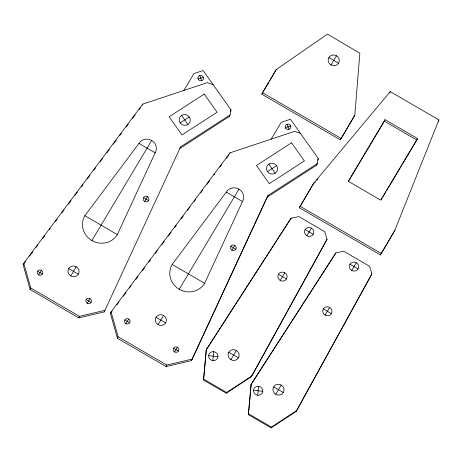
<?xml version="1.0" encoding="UTF-8"?>
<svg xmlns="http://www.w3.org/2000/svg" width="462" height="462" viewBox="0 0 462 462"><rect width="100%" height="100%" fill="white"/><g stroke="black" fill="none" stroke-linecap="round" stroke-linejoin="round"><path stroke-width="0.69" d="M354.81 115.229L359.858 53.199L327.477 34.136L276.253 69.531L262.462 92.643L261.792 94.179L340.35 139.876L354.81 115.229L340.35 139.876M203.54 380.03L206.312 349.555L291.02 218.289L298.804 216.591L324.763 231.687L327.032 239.229L326.698 240.003L251.403 376.738L226.253 393.237L203.54 380.03L206.312 349.555M212.901 360.649L213.64 351.674A4.695 4.481 23.3 0 0 209.061 357.963A4.695 4.481 23.3 0 0 217.111 358.847A4.695 4.481 23.3 0 0 213.64 351.674M248.394 414.662L251.166 384.182L335.874 252.916L343.659 251.224L369.617 266.314L371.887 273.862L371.552 274.63L296.257 411.365L271.107 427.864L248.394 414.662L251.166 384.182M257.756 395.276L258.495 386.301A4.695 4.481 23.3 0 0 253.915 392.59A4.695 4.481 23.3 0 0 261.966 393.474A4.695 4.481 23.3 0 0 258.495 386.301M183.864 90.442L193.919 73.597L203.147 70.53L230.988 109.881L230.076 114.882L180.596 146.87L179.926 148.406L229.406 116.418L229.637 115.165M300.398 133.299L294.589 131.37L230.053 152.807L111.076 311.896L110.406 313.432L117.435 338.276L166.095 366.58L191.511 360.608L267.232 197.112L316.713 165.125L316.944 163.877M316.713 165.125L318.295 158.587L290.454 119.236L281.225 122.303L271.171 139.149M394.23 231.808L438.9 119.924L390.24 91.615L313.796 183.091L299.336 207.738L380.44 254.914L394.9 230.272L380.44 254.914M291.02 218.289L205.983 350.323M226.253 393.237L226.582 392.469L251.732 375.964L327.032 239.229M251.403 376.738L251.732 375.964M335.874 252.916L250.831 384.956M271.107 427.864L271.437 427.096L296.587 410.597L371.887 273.862M296.257 411.365L296.587 410.597M180.596 146.87L104.204 311.902L78.788 317.873L30.128 289.564L23.1 264.726L23.77 263.19L142.746 104.1L207.282 82.663L213.092 84.592M30.128 289.564L30.792 288.028L23.77 263.19M142.302 105.122L142.746 104.1M78.788 317.873L79.458 316.337L104.874 310.366L104.204 311.902M117.435 338.276L118.099 336.74L111.076 311.896M230.319 111.417L230.988 109.881M229.406 116.418L230.076 114.882M229.608 153.829L230.053 152.807M276.253 69.531L269.779 80.798M166.095 366.58L166.765 365.044L192.18 359.072L267.902 195.576L317.382 163.588M191.511 360.608L192.18 359.072M267.232 197.112L267.902 195.576M317.625 160.123L318.295 158.587M313.796 183.091L299.336 207.738M389.57 93.151L390.24 91.615M384.384 121.183L385.054 119.646L417.492 138.519L416.828 140.055L384.384 121.183L348.342 181.578M438.23 121.46L438.9 119.924M117.319 234.586L155.18 152.835A9.39 8.963 23.5 0 0 151.669 140.419A9.39 8.963 23.5 0 0 138.958 143.405L84.875 215.714A18.78 17.926 23.5 0 0 91.903 240.558A18.78 17.926 23.5 0 0 117.319 234.586L84.875 215.714M204.626 283.298L242.486 201.548A9.39 8.963 23.5 0 0 238.97 189.125A9.39 8.963 23.5 0 0 226.264 192.111L172.182 264.426A18.78 17.926 23.5 0 0 179.21 289.264A18.78 17.926 23.5 0 0 204.626 283.298L172.182 264.426M38.612 274.936L41.366 270.31M70.755 275.993L76.27 266.747M91.903 240.558L151.669 140.419M144.652 201.444L147.488 196.691M87.272 303.239L90.032 298.619M261.792 94.179L269.051 82.017M125.918 323.643L128.673 319.023M158.062 324.699L163.577 315.459M179.21 289.264L238.97 189.125M330.965 64.998L336.48 55.752M231.959 250.15L234.794 245.397M174.578 351.952L177.339 347.326M385.054 119.646L348.279 181.271L380.717 200.144L417.492 138.519M381.156 199.832L382.259 197.984M382.992 196.748L385.932 191.817M386.671 190.587L387.774 188.739M388.507 187.508L400.277 167.787M401.01 166.551L402.113 164.703M402.852 163.473L416.458 140.673M230.861 359.679L236.377 350.439M280.203 280.474L284.8 272.771M306.866 235.805L311.469 228.107M275.716 394.305L281.231 385.065M325.057 315.101L329.654 307.397M351.721 270.437L356.323 262.734M23.1 264.726L25.687 261.267M29.568 256.081L32.583 252.044M36.03 247.43L37.757 245.126M42.498 238.785L44.652 235.903M49.394 229.562L50.26 228.413M55.434 221.494L57.155 219.19M61.896 212.849L64.051 209.967M68.364 204.198L70.952 200.745M74.832 195.553L77.42 192.094M81.295 186.908L83.021 184.604M87.33 178.84L89.917 175.381M93.798 170.195L95.524 167.885M100.266 161.544L102.42 158.662M106.734 152.899L109.315 149.44M113.196 144.254L116.216 140.217M119.664 135.609L121.391 133.304M126.132 126.963L128.286 124.082M132.594 118.312L135.181 114.859M139.062 109.667L140.789 107.363M110.406 313.432L112.133 311.128M116.874 304.787L119.029 301.905M123.337 296.142L125.924 292.683M129.372 288.069L131.098 285.764M135.84 279.423L137.994 276.542M142.308 270.778L144.895 267.319M148.776 262.133L150.497 259.829M155.238 253.488L157.398 250.606M161.706 244.837L164.293 241.383M168.174 236.192L171.188 232.161M174.636 227.547L176.363 225.242M181.104 218.901L183.258 216.02M187.572 210.256L190.159 206.797M194.04 201.611L195.761 199.301M200.502 192.96L202.656 190.078M206.97 184.315L209.557 180.856M213.866 175.092L214.732 173.943M219.9 167.025L221.627 164.72M226.368 158.379L228.523 155.498M314.507 182.975L315.431 181.872M316.811 180.22L317.729 179.117M180.134 122.904A5.631 5.377 23.5 0 0 189.784 122.395A5.631 5.377 23.5 0 0 184.222 114.53A5.631 5.377 23.5 0 0 180.134 122.904L189.293 116.984M267.44 171.61A5.631 5.377 23.5 0 0 277.09 171.102A5.631 5.377 23.5 0 0 271.529 163.242A5.631 5.377 23.5 0 0 267.44 171.61L276.599 165.691M198.094 78.962L203.326 77.223M285.401 127.674L290.633 125.93M208.628 355.653L217.92 356.67M253.482 390.28L262.774 391.297M328.857 57.542L338.588 63.202A5.631 5.377 23.5 0 0 333.679 54.955A5.631 5.377 23.5 0 0 328.904 62.959A5.631 5.377 23.5 0 0 338.588 63.202M262.462 92.643L341.02 138.34M300 206.202L381.11 253.378M305.111 229.597L313.224 234.315A4.695 4.481 23.3 0 0 309.13 227.443A4.695 4.481 23.3 0 0 305.151 234.113A4.695 4.481 23.3 0 0 313.224 234.315M226.264 192.111L242.486 201.548M349.965 264.224L358.079 268.942A4.695 4.481 23.3 0 0 353.984 262.07A4.695 4.481 23.3 0 0 350.005 268.74A4.695 4.481 23.3 0 0 358.079 268.942M138.958 143.405L155.18 152.835M230.879 246.321L235.88 249.232A2.893 2.766 23.5 0 0 233.356 244.987A2.893 2.766 23.5 0 0 230.902 249.105A2.893 2.766 23.5 0 0 235.88 249.232M278.447 274.266L286.555 278.979A4.695 4.481 23.3 0 0 282.461 272.106A4.695 4.481 23.3 0 0 278.482 278.777A4.695 4.481 23.3 0 0 286.555 278.979M143.572 197.609L148.573 200.52A2.893 2.766 23.5 0 0 146.05 196.281A2.893 2.766 23.5 0 0 143.595 200.398A2.893 2.766 23.5 0 0 148.573 200.52M323.296 308.893L331.41 313.611A4.695 4.481 23.3 0 0 327.315 306.739A4.695 4.481 23.3 0 0 323.336 313.403A4.695 4.481 23.3 0 0 331.41 313.611M228.754 352.229L238.484 357.888A5.631 5.377 23.3 0 0 233.576 349.642A5.631 5.377 23.3 0 0 228.8 357.646A5.631 5.377 23.3 0 0 238.484 357.888M155.954 317.25L165.685 322.909A5.631 5.377 23.5 0 0 160.776 314.662A5.631 5.377 23.5 0 0 156 322.667A5.631 5.377 23.5 0 0 165.685 322.909M273.608 386.856L283.339 392.515A5.631 5.377 23.3 0 0 278.43 384.269A5.631 5.377 23.3 0 0 273.654 392.273A5.631 5.377 23.3 0 0 283.339 392.515M68.647 268.538L78.378 274.203A5.631 5.377 23.5 0 0 73.47 265.95A5.631 5.377 23.5 0 0 68.694 273.96A5.631 5.377 23.5 0 0 78.378 274.203M124.861 319.918L129.73 322.747A2.818 2.691 23.5 0 0 127.275 318.624A2.818 2.691 23.5 0 0 124.884 322.626A2.818 2.691 23.5 0 0 129.73 322.747M173.527 348.227L178.39 351.056A2.818 2.691 23.5 0 0 175.935 346.927A2.818 2.691 23.5 0 0 173.545 350.935A2.818 2.691 23.5 0 0 178.39 351.056M37.555 271.211L42.423 274.041A2.818 2.691 23.5 0 0 39.969 269.918A2.818 2.691 23.5 0 0 37.578 273.92A2.818 2.691 23.5 0 0 42.423 274.041M86.221 299.515L91.083 302.344A2.818 2.691 23.5 0 0 88.629 298.221A2.818 2.691 23.5 0 0 86.238 302.223A2.818 2.691 23.5 0 0 91.083 302.344M203.875 379.262L226.582 392.469M118.099 336.74L166.765 365.044M248.729 413.888L271.437 427.096M30.792 288.028L79.458 316.337M268.809 164.114L275.231 173.192M181.502 115.402L187.924 124.486M287.029 124.238L289.004 129.366M199.723 75.525L201.698 80.659M204.239 94.086L169.132 116.782L181.982 134.944L217.088 112.249L204.239 94.086M291.545 142.798L256.439 165.494L269.288 183.651L304.394 160.955L291.545 142.798M285.741 128.303A2.818 2.691 23.5 0 0 290.563 128.003A2.818 2.691 23.5 0 0 287.739 124.099A2.818 2.691 23.5 0 0 285.741 128.303M198.435 79.597A2.818 2.691 23.5 0 0 203.257 79.291A2.818 2.691 23.5 0 0 200.433 75.387A2.818 2.691 23.5 0 0 198.435 79.597"/></g></svg>
